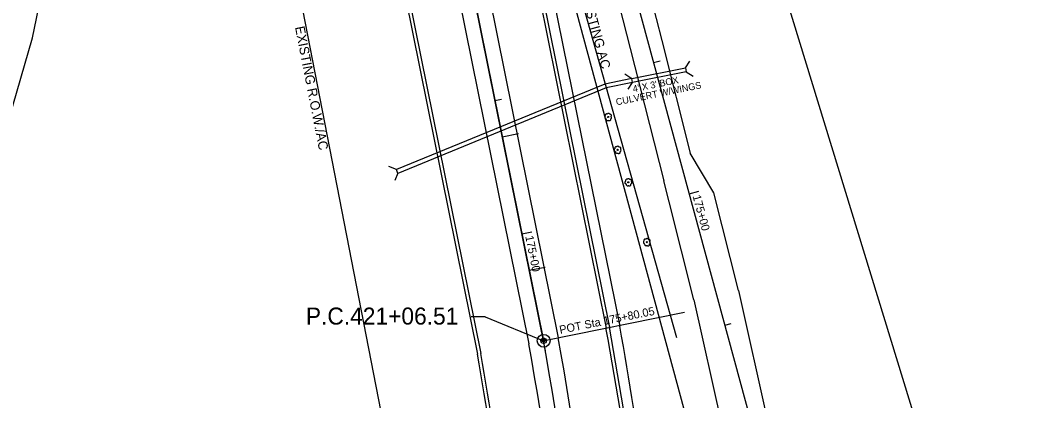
# Model space of a CAD drawing. Extents: x 264955 to 277281, y 268012 to 276549.
# Drawn here: x 276320 to 277060, y 270328 to 270607 of the extents above; entities that cross this region are included whole.
import ezdxf

# ---------------------------------------------------------------- set-up
doc = ezdxf.new("R2010")
doc.units = 0
for name, color, linetype in [('Alignment_EX_50 Centerline', 7, 'Continuous'), ('Alignment_EX_50 Notation', 7, 'Continuous'), ('Alignment_PR_50 Scale Centerline', 7, 'Continuous'), ('Default', 7, 'Continuous'), ('Design_PR_Roadway Notes', 7, 'Continuous'), ('Drainage_EX_Pipe Culvert', 7, 'Continuous'), ('Drainage_EX_Plan and Profile Notes', 7, 'Continuous'), ('Level 10', 7, 'Continuous'), ('Level 32', 7, 'Continuous'), ('Level 37', 7, 'Continuous'), ('Level 6', 7, 'Continuous'), ('ROW_EX ROW Line', 7, 'Continuous'), ('Topo_Curb and Gutter', 7, 'Continuous'), ('Topo_EOP', 7, 'Continuous'), ('Topo_Riprap', 7, 'Continuous'), ('Topo_Vegetation', 7, 'Continuous')]:
    doc.layers.add(name, color=color, linetype=linetype)

msp = doc.modelspace()

# ---------------------------------------------------------------- linework, layer by layer
at = {"layer": 'Alignment_EX_50 Centerline'}
for p, q in [((276369.45, 272026.11), (276703.98, 270372.04)), ((276668.34, 270548.29), (276673.24, 270549.28)), ((276668.34, 270548.29), (276673.24, 270549.28)), ((276688.16, 270450.27), (276695.51, 270451.76)), ((276688.16, 270450.27), (276695.51, 270451.76))]:
    msp.add_line(p, q, dxfattribs=at)
msp.add_arc((272174.66, 269572.27), 4599.4, 0.18234, 10.01382, dxfattribs=at)
at = {"layer": 'Alignment_EX_50 Notation'}
for p, q in [((276661.17, 270389.39), (276650.96, 270389.39)), ((276661.17, 270389.39), (276704.08, 270371.82)), ((276705.99, 270372.21), (276807.54, 270392.75)), ((276705.99, 270372.21), (276807.54, 270392.75))]:
    msp.add_line(p, q, dxfattribs=at)
for centre, radius in [((276704.08, 270371.82), 4.69), ((276704.03, 270371.81), 2), ((276704.03, 270371.81), 2)]:
    msp.add_circle(centre, radius, dxfattribs=at)
at = {"layer": 'Alignment_PR_50 Scale Centerline'}
for p, q in [((276705.5, 270364.51), (276608.34, 270844.89)), ((276673.73, 270521.6), (276685.5, 270523.97)), ((276693.56, 270423.58), (276705.32, 270425.96))]:
    msp.add_line(p, q, dxfattribs=at)
at = {"layer": 'Default'}
msp.add_circle((276703.98, 270372.04), 1.04, dxfattribs=at)
at = {"layer": 'Drainage_EX_Pipe Culvert'}
for p, q in [((276748.99, 270560.42), (276595.93, 270497.59)), ((276768.82, 270564.43), (276748.99, 270560.42)), ((276769.41, 270561.49), (276749.89, 270557.54)), ((276749.89, 270557.54), (276597.07, 270494.81))]:
    msp.add_line(p, q, dxfattribs=at)
at = {"layer": 'Level 10'}
msp.add_line((276174.33, 272605.62), (276801.65, 270374.12), dxfattribs=at)
at = {"layer": 'Level 32'}
for p, q in [((276392.97, 272021.97), (277019.74, 269709.18)), ((276784.76, 270576.25), (276789.59, 270577.56)), ((276810.92, 270479.73), (276818.16, 270481.69)), ((276837.08, 270383.21), (276841.9, 270384.52))]:
    msp.add_line(p, q, dxfattribs=at)
at = {"layer": 'Level 37'}
for p, q in [((276808.19, 270572.38), (276811.37, 270577.18)), ((276763.74, 270567.8), (276768.82, 270564.43)), ((276808.78, 270569.45), (276813.86, 270566.08)), ((276766.23, 270556.69), (276769.41, 270561.49)), ((276595.93, 270497.59), (276590.31, 270499.94)), ((276597.07, 270494.82), (276594.85, 270489.5)), ((276597.07, 270494.81), (276595.93, 270497.59))]:
    msp.add_line(p, q, dxfattribs=at)
at = {"layer": 'Level 6'}
msp.add_line((276644.91, 270951.65), (276759.99, 270382.65), dxfattribs=at)
msp.add_arc((272174.66, 269572.27), 4656.4, 7.03258, 10.02254, dxfattribs=at)
at = {"layer": 'ROW_EX ROW Line'}
for p, q in [((276619.97, 270139.44), (276389.5, 271321.61)), ((276770.86, 270986.91), (277060.45, 270041.16)), ((276669.93, 270827.94), (276878.77, 270057.33))]:
    msp.add_line(p, q, dxfattribs=at)
at = {"layer": 'Topo_Curb and Gutter'}
for p, q in [((276560.14, 271138.77), (276714.8, 270374.04)), ((276538.59, 271134.33), (276693.24, 270369.67)), ((276500.85, 271126.7), (276655.5, 270362.04)), ((276636.29, 270956.45), (276752.54, 270381.67))]:
    msp.add_line(p, q, dxfattribs=at)
for centre, radius, start, end in [((272220.74, 269569.67), 4603.8, 6.6985, 10.15955), ((272182.35, 269573), 4580.7, 0.17441, 10.01584), ((272174.66, 269572.27), 4610.4, 0.18234, 10.01489), ((272164.33, 269584.04), 4558.06, 6.86304, 9.82781)]:
    msp.add_arc(centre, radius, start, end, dxfattribs=at)
at = {"layer": 'Topo_EOP'}
for p, q in [((276595.42, 271145.9), (276750.09, 270381.17)), ((276503.3, 271127.19), (276657.95, 270362.54)), ((276328.61, 270594.22), (276340.95, 270654.12)), ((276301.78, 270501.89), (276328.61, 270594.22)), ((276829.02, 270480.49), (276811.66, 270509.68)), ((276796.18, 270473.85), (276792.26, 270489.4)), ((276847.12, 270408.66), (276904.43, 270151.95)), ((276814.28, 270402.02), (276871.74, 270144.65))]:
    msp.add_line(p, q, dxfattribs=at)
for points in [[(276711.55, 270890.82), (276713.6, 270883.13), (276739.88, 270786.47), (276766.03, 270689.53), (276790.79, 270592.33), (276811.66, 270509.68)], [(276688.42, 270884.45), (276690.42, 270876.9), (276716.71, 270780.19), (276742.81, 270683.44), (276767.53, 270586.42), (276792.26, 270489.4)], [(276847.12, 270408.66), (276829.02, 270480.49), (276829.02, 270480.49)], [(276814.28, 270402.02), (276796.18, 270473.85), (276796.18, 270473.85)]]:
    msp.add_lwpolyline(points, dxfattribs=at)
for centre, radius, start, end in [((272220.74, 269569.67), 4601.3, 6.6985, 10.16076), ((272128.68, 269578.92), 4596.56, 6.87334, 9.81562)]:
    msp.add_arc(centre, radius, start, end, dxfattribs=at)
at = {"layer": 'Topo_Riprap'}
msp.add_lwpolyline([(276768.82, 270564.43), (276808.19, 270572.38), (276808.78, 270569.45), (276769.41, 270561.49)], close=True, dxfattribs=at)
at = {"layer": 'Topo_Vegetation'}
for points in [[(276749.91, 270534.96), (276749.87, 270534.65), (276749.95, 270534.29), (276750.09, 270534.04), (276750.35, 270533.79), (276750.61, 270533.66), (276750.96, 270533.61), (276751.27, 270533.65), (276751.47, 270533.74), (276751.62, 270533.84), (276751.79, 270533.71), (276751.97, 270533.6), (276752.23, 270533.52), (276752.55, 270533.52), (276752.88, 270533.63), (276753.16, 270533.84), (276753.33, 270534.08), (276753.43, 270534.37), (276753.44, 270534.66), (276753.36, 270534.93), (276753.59, 270535.03), (276753.85, 270535.26), (276753.99, 270535.51), (276754.03, 270535.9), (276753.96, 270536.16), (276753.79, 270536.41), (276753.6, 270536.56), (276753.79, 270536.84), (276753.89, 270537.24), (276753.82, 270537.59), (276753.62, 270537.9), (276753.34, 270538.1), (276752.99, 270538.18), (276752.62, 270538.13), (276752.46, 270538.44), (276752.18, 270538.69), (276751.93, 270538.79), (276751.58, 270538.82), (276751.27, 270538.74), (276751.03, 270538.59), (276750.84, 270538.37), (276750.54, 270538.46), (276750.17, 270538.45), (276749.83, 270538.3), (276749.59, 270538.09), (276749.44, 270537.84), (276749.37, 270537.58), (276749.38, 270537.23), (276749.46, 270537), (276749.25, 270536.82), (276749.06, 270536.57), (276748.94, 270536.26), (276748.93, 270535.9), (276749.03, 270535.56), (276749.16, 270535.36), (276749.37, 270535.16), (276749.61, 270535.04), (276749.91, 270534.96)], [(276751.44, 270535.71), (276751.15, 270535.84), (276751.02, 270536.11), (276751.13, 270536.45), (276751.44, 270536.58), (276751.75, 270536.51), (276751.89, 270536.24), (276751.83, 270535.9), (276751.44, 270535.71)], [(276756.82, 270510.85), (276756.79, 270510.54), (276756.86, 270510.19), (276757.01, 270509.93), (276757.27, 270509.68), (276757.52, 270509.56), (276757.88, 270509.5), (276758.18, 270509.55), (276758.39, 270509.64), (276758.54, 270509.73), (276758.71, 270509.6), (276758.89, 270509.49), (276759.15, 270509.42), (276759.46, 270509.41), (276759.8, 270509.52), (276760.08, 270509.73), (276760.25, 270509.98), (276760.35, 270510.27), (276760.36, 270510.55), (276760.28, 270510.82), (276760.51, 270510.92), (276760.77, 270511.15), (276760.9, 270511.41), (276760.94, 270511.79), (276760.87, 270512.05), (276760.71, 270512.3), (276760.52, 270512.45), (276760.71, 270512.73), (276760.8, 270513.13), (276760.74, 270513.49), (276760.54, 270513.79), (276760.25, 270513.99), (276759.91, 270514.08), (276759.54, 270514.02), (276759.38, 270514.33), (276759.1, 270514.58), (276758.84, 270514.69), (276758.49, 270514.71), (276758.18, 270514.63), (276757.95, 270514.48), (276757.75, 270514.26), (276757.45, 270514.35), (276757.08, 270514.34), (276756.75, 270514.19), (276756.51, 270513.98), (276756.36, 270513.74), (276756.29, 270513.47), (276756.3, 270513.12), (276756.38, 270512.89), (276756.17, 270512.71), (276755.97, 270512.46), (276755.86, 270512.15), (276755.84, 270511.79), (276755.95, 270511.45), (276756.08, 270511.25), (276756.29, 270511.06), (276756.52, 270510.93), (276756.82, 270510.85)], [(276758.36, 270511.6), (276758.06, 270511.73), (276757.94, 270512), (276758.04, 270512.35), (276758.35, 270512.48), (276758.67, 270512.4), (276758.8, 270512.13), (276758.74, 270511.79), (276758.36, 270511.6)], [(276764.7, 270487.03), (276764.67, 270486.72), (276764.74, 270486.36), (276764.89, 270486.11), (276765.15, 270485.86), (276765.4, 270485.73), (276765.76, 270485.68), (276766.06, 270485.72), (276766.27, 270485.81), (276766.42, 270485.91), (276766.58, 270485.78), (276766.77, 270485.67), (276767.02, 270485.59), (276767.34, 270485.59), (276767.68, 270485.7), (276767.96, 270485.91), (276768.13, 270486.15), (276768.22, 270486.44), (276768.23, 270486.73), (276768.16, 270487), (276768.39, 270487.1), (276768.64, 270487.33), (276768.78, 270487.58), (276768.82, 270487.97), (276768.75, 270488.23), (276768.59, 270488.48), (276768.4, 270488.63), (276768.59, 270488.91), (276768.68, 270489.31), (276768.62, 270489.66), (276768.42, 270489.97), (276768.13, 270490.17), (276767.79, 270490.25), (276767.42, 270490.2), (276767.26, 270490.51), (276766.98, 270490.76), (276766.72, 270490.86), (276766.37, 270490.89), (276766.06, 270490.81), (276765.82, 270490.66), (276765.63, 270490.44), (276765.33, 270490.53), (276764.96, 270490.52), (276764.62, 270490.37), (276764.38, 270490.16), (276764.24, 270489.91), (276764.16, 270489.65), (276764.18, 270489.3), (276764.26, 270489.07), (276764.05, 270488.89), (276763.85, 270488.64), (276763.74, 270488.33), (276763.72, 270487.97), (276763.83, 270487.63), (276763.95, 270487.43), (276764.16, 270487.23), (276764.4, 270487.11), (276764.7, 270487.03)], [(276766.23, 270487.78), (276765.94, 270487.91), (276765.81, 270488.18), (276765.92, 270488.52), (276766.23, 270488.65), (276766.55, 270488.58), (276766.68, 270488.31), (276766.62, 270487.97), (276766.23, 270487.78)], [(276778.32, 270443.02), (276778.28, 270442.72), (276778.36, 270442.36), (276778.5, 270442.1), (276778.76, 270441.85), (276779.02, 270441.73), (276779.37, 270441.67), (276779.68, 270441.72), (276779.88, 270441.81), (276780.03, 270441.91), (276780.2, 270441.77), (276780.38, 270441.66), (276780.64, 270441.59), (276780.96, 270441.58), (276781.29, 270441.69), (276781.57, 270441.9), (276781.74, 270442.15), (276781.84, 270442.44), (276781.85, 270442.72), (276781.77, 270442.99), (276782, 270443.09), (276782.26, 270443.32), (276782.4, 270443.58), (276782.44, 270443.96), (276782.37, 270444.22), (276782.2, 270444.47), (276782.01, 270444.62), (276782.2, 270444.9), (276782.3, 270445.3), (276782.23, 270445.66), (276782.03, 270445.96), (276781.75, 270446.16), (276781.4, 270446.25), (276781.03, 270446.19), (276780.87, 270446.5), (276780.59, 270446.75), (276780.34, 270446.86), (276779.99, 270446.88), (276779.68, 270446.8), (276779.44, 270446.65), (276779.25, 270446.43), (276778.95, 270446.52), (276778.58, 270446.51), (276778.24, 270446.37), (276778, 270446.15), (276777.85, 270445.91), (276777.78, 270445.64), (276777.79, 270445.29), (276777.87, 270445.06), (276777.66, 270444.88), (276777.47, 270444.63), (276777.35, 270444.32), (276777.34, 270443.96), (276777.44, 270443.62), (276777.57, 270443.42), (276777.78, 270443.23), (276778.02, 270443.1), (276778.32, 270443.02)], [(276779.85, 270443.77), (276779.56, 270443.9), (276779.43, 270444.18), (276779.54, 270444.52), (276779.85, 270444.65), (276780.16, 270444.57), (276780.3, 270444.3), (276780.24, 270443.97), (276779.85, 270443.77)]]:
    msp.add_lwpolyline(points, dxfattribs=at)

# ---------------------------------------------------------------- texts
at = {"layer": 'Alignment_EX_50 Centerline'}
msp.add_text(' 175+00', height=6, rotation=281.43387, dxfattribs=at).set_placement((276690.12, 270450.67))
msp.add_text(' 175+00', height=6, rotation=281.43387, dxfattribs=at).set_placement((276690.12, 270450.67))
at = {"layer": 'Alignment_EX_50 Notation'}
for s, height, rotation, p in [('POT Sta 175+80.05', 6, 11.43387, (276716.28, 270376.84)), ('POT Sta 175+80.05', 6, 11.43387, (276716.28, 270376.84)), ('P.C.421+06.51', 12.5, 0, (276529.44, 270383.73))]:
    msp.add_text(s, height=height, rotation=rotation, dxfattribs=at).set_placement(p)
at = {"layer": 'Design_PR_Roadway Notes'}
for s, rotation, p in [('EXISTING AC', 285.15945, (276731.14, 270628.16)), ('EXISTING R.O.W./AC', 281.0519, (276521.44, 270602.19))]:
    msp.add_text(s, height=7, rotation=rotation, dxfattribs=at).set_placement(p)
at = {"layer": 'Drainage_EX_Plan and Profile Notes'}
for s, p in [('CULVERT W/WINGS', (276757.66, 270544.7)), ("4' X 3' BOX", (276770.04, 270554.34))]:
    msp.add_text(s, height=5, rotation=11.42743, dxfattribs=at).set_placement(p)
at = {"layer": 'Level 32'}
msp.add_text(' 175+00', height=6, rotation=285.16293, dxfattribs=at).set_placement((276812.85, 270480.25))

doc.saveas('drawing.dxf')
